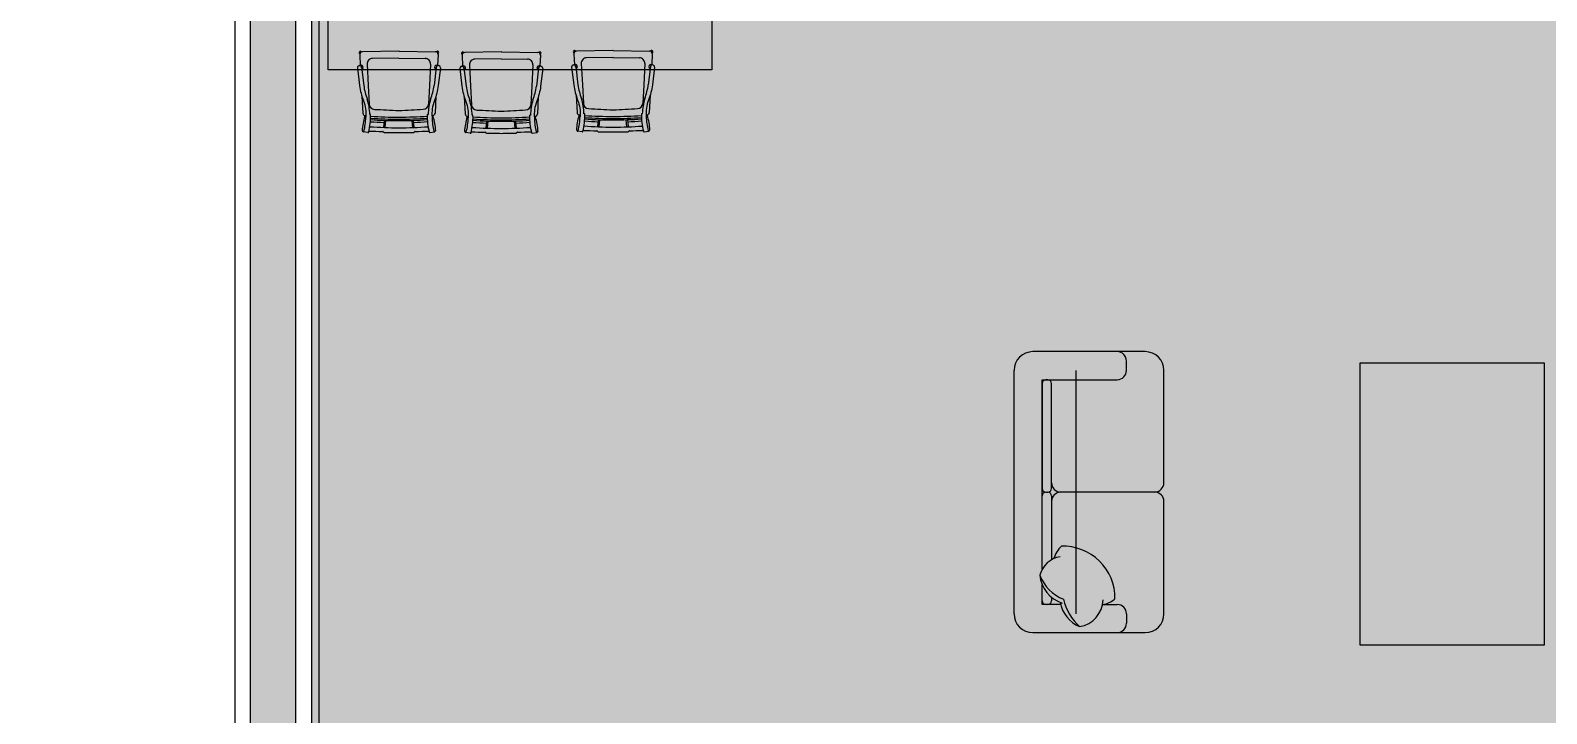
# Model space of a CAD drawing. Header units: millimetres. Extents: x 476571643 to 477489869, y 4620928210 to 4621294454.
# Drawn here: x 477215731 to 477222410, y 4621124761 to 4621127771 of the extents above; entities that cross this region are included whole.
import ezdxf

# ---------------------------------------------------------------- set-up
doc = ezdxf.new("R2010")
doc.units = ezdxf.units.MM
doc.header["$MEASUREMENT"] = 0
for name, color, linetype, lineweight in [('2D Drafting - General_Pen_No__1_Pen_No__7', 7, 'Continuous', 0), ('2D Drafting - General_Pen_No__250_Pen_No__7_Pen_No__7', 7, 'Continuous', 0), ('G-Anno-Nplt_Pen_No__151', 151, 'Continuous', 0), ('G-Anno-Nplt_Pen_No__4', 7, 'Continuous', 0), ('New_0_Pen_No__7', 7, 'Continuous', 0), ('New_reg_nak_Pen_No__7', 7, 'Continuous', 0), ('zoma_Pen_No__142', 142, 'Continuous', 0), ('zoma_Pen_No__5_Pen_No__5', 5, 'Continuous', 0)]:
    doc.layers.add(name, color=color, linetype=linetype, lineweight=lineweight)
doc.layers.add('zoma', color=7, linetype='Continuous')
doc.styles.add('GENERATED_STYLE_2', font='arial.ttf')
doc.dimstyles.new('GENERATED_STYLE__7', dxfattribs={"dimtxt": 200, "dimasz": 64.421331, "dimexe": 0.18, "dimexo": 3, "dimgap": 0.09, "dimtad": 1, "dimlfac": 0.001, "dimzin": 0, "dimdsep": 46, "dimtxsty": 'GENERATED_STYLE_2', "dimblk": 'ARROWHEAD_2', "dimblk1": 'ARROWHEAD_2', "dimblk2": 'ARROWHEAD_2', "dimcen": 0.09, "dimclrd": 142, "dimclre": 142, "dimclrt": 142, "dimadec": 0, "dimazin": 0, "dimtfac": 1, "dimtdec": 4, "dimtmove": 0, "dimatfit": 3, "dimfxl": 1, "dimtolj": 1, "dimtzin": 0, "dimarcsym": 0})

# ---------------------------------------------------------------- blocks, each defined once
blk = doc.blocks.new('*D1293', base_point=(476844527.1, 4621385791))
at = {"layer": 'zoma_Pen_No__142', "color": 142, "linetype": 'Continuous', "lineweight": 0, "transparency": 16777216}
for p, q in [((477215005.7, 4621132161), (477215005.7, 4621129061)), ((477214942.1, 4621129061), (477215069.3, 4621129061)), ((477215048.1, 4621129036.5), (477214963.3, 4621129085.5)), ((477215005.7, 4621129061), (477215005.7, 4621128661)), ((477214942.1, 4621128661), (477215069.3, 4621128661)), ((477215048.1, 4621128636.5), (477214963.3, 4621128685.5)), ((477215005.7, 4621128661), (477215005.8, 4621122161))]:
    blk.add_line(p, q, dxfattribs=at)
blk = doc.blocks.new('ARROWHEAD_2')
at = {"color": 0, "linetype": 'Continuous', "lineweight": 0}
for p, q in [((0, 0), (-1, 0)), ((-0.38, -0.66), (0.38, 0.66))]:
    blk.add_line(p, q, dxfattribs=at)
blk = doc.blocks.new('*D1295', base_point=(476844527.1, 4621385791))
at = {"layer": 'zoma_Pen_No__142', "color": 142, "linetype": 'Continuous', "lineweight": 0, "transparency": 16777216}
for p, q in [((477215005.7, 4621129061), (477215005.7, 4621128661)), ((477214942.1, 4621128661), (477215069.3, 4621128661)), ((477215048.1, 4621128636.5), (477214963.3, 4621128685.5)), ((477215005.7, 4621128661), (477215005.8, 4621122161)), ((477215048.1, 4621122136.5), (477214963.4, 4621122185.5))]:
    blk.add_line(p, q, dxfattribs=at)
at = {"layer": 'zoma_Pen_No__142', "color": 142, "lineweight": 0, "transparency": 16777216, "char_height": 200, "attachment_point": 7, "rotation": 90.00052, "style": 'GENERATED_STYLE_2'}
for s, insert in [('\\A1;{\\pql;\\fArial CYR|b0|i0|c204|p34;6.50}', (477214965.7, 4621125145)), ('\\A1;{\\pql;\\fArial CYR|b0|i0|c204|p34;0.40}', (477214965.8, 4621122185.5))]:
    blk.add_mtext(s, dxfattribs=dict(at, insert=insert))
blk = doc.blocks.new('*D1296', base_point=(476844527.1, 4621385791))
at = {"layer": 'zoma_Pen_No__142', "color": 142, "linetype": 'Continuous', "lineweight": 0, "transparency": 16777216}
for p, q in [((477215005.7, 4621128661), (477215005.8, 4621122161)), ((477215048.1, 4621122136.5), (477214963.4, 4621122185.5)), ((477214942.2, 4621122161), (477215069.3, 4621122161)), ((477215005.8, 4621122161), (477215005.8, 4621121761)), ((477214963.4, 4621121785.5), (477215048.1, 4621121736.5)), ((477214942.2, 4621121761), (477215069.3, 4621121761)), ((477215005.8, 4621121761), (477215005.8, 4621121719.6))]:
    blk.add_line(p, q, dxfattribs=at)
blk = doc.blocks.new('*D1297', base_point=(476844527.1, 4621385791))
at = {"layer": 'zoma_Pen_No__142', "color": 142, "linetype": 'Continuous', "lineweight": 0, "transparency": 16777216}
for p, q in [((477214545.2, 4621139506.5), (477214460.4, 4621139555.5)), ((477214502.8, 4621139572.5), (477214502.8, 4621139531)), ((477214439.3, 4621139531), (477214566.4, 4621139531)), ((477214502.8, 4621139531), (477214503, 4621121761)), ((477214460.6, 4621121785.5), (477214545.4, 4621121736.5)), ((477214439.4, 4621121761), (477214566.6, 4621121761)), ((477214503, 4621121761), (477214503, 4621121719.6))]:
    blk.add_line(p, q, dxfattribs=at)
at = {"layer": 'zoma_Pen_No__142', "color": 142, "lineweight": 0, "transparency": 16777216, "insert": (477214462.9, 4621130304.1), "char_height": 200, "attachment_point": 7, "rotation": 90.00052, "style": 'GENERATED_STYLE_2'}
blk.add_mtext('\\A1;{\\pql;\\fArial CYR|b0|i0|c204|p34;17.77}', dxfattribs=at)
blk = doc.blocks.new('*D1322', base_point=(476844527.1, 4621385791))
at = {"layer": 'zoma_Pen_No__142', "color": 142, "linetype": 'Continuous', "lineweight": 0, "transparency": 16777216}
for p, q in [((477240423.4, 4621139436.6), (477240338.7, 4621139485.5)), ((477240444.6, 4621139461), (477240317.5, 4621139461)), ((477240381, 4621121761), (477240381, 4621139461)), ((477240338.7, 4621121785.5), (477240423.4, 4621121736.6)), ((477240444.6, 4621121761), (477240317.5, 4621121761)), ((477240381, 4621121719.6), (477240381, 4621121761))]:
    blk.add_line(p, q, dxfattribs=at)
at = {"layer": 'zoma_Pen_No__142', "color": 142, "lineweight": 0, "transparency": 16777216, "insert": (477240341, 4621130269.1), "char_height": 200, "attachment_point": 7, "rotation": 90, "style": 'GENERATED_STYLE_2'}
blk.add_mtext('\\A1;{\\pql;\\fArial CYR|b0|i0|c204|p34;17.70}', dxfattribs=at)

msp = doc.modelspace()

# ---------------------------------------------------------------- hatches: boundary and pattern name
at = {"layer": '2D Drafting - General_Pen_No__250_Pen_No__7_Pen_No__7', "linetype": 'Continuous', "lineweight": 0}
msp.add_hatch(color=7, dxfattribs=at).paths.add_polyline_path([(477216901.121, 4621128661.035), (477216701.121, 4621128661.035), (477216701.121, 4621122161.035), (477216901.121, 4621122161.035)])
at = {"layer": 'G-Anno-Nplt_Pen_No__151', "linetype": 'Continuous', "lineweight": 0, "true_color": 0x1f2f3f}
msp.add_hatch(color=169, dxfattribs=at).paths.add_polyline_path([(477216971.12, 4621127850.848), (477217371.121, 4621127850.848), (477217371.121, 4621128831.035), (477217171.121, 4621128831.035), (477217171.121, 4621129131.036), (477216971.12, 4621129131.036), (477216971.12, 4621132091.036), (477217171.121, 4621132091.036), (477217171.121, 4621132261.035), (477217171.121, 4621132391.035), (477217371.121, 4621132391.035), (477217371.121, 4621133371.223), (477216971.121, 4621133371.223), (477216971.121, 4621138091.036), (477220471.302, 4621138091.036), (477220471.302, 4621139191.035), (477223531.121, 4621139191.035), (477223531.121, 4621138991.035), (477223531.121, 4621135254.654), (477223601.24, 4621135254.654), (477223601.24, 4621133904.606), (477223531.121, 4621133904.606), (477223531.121, 4621132331.035), (477223231.121, 4621132331.035), (477223231.121, 4621131500.848), (477223631.121, 4621131500.848), (477223631.121, 4621129131.035), (477223531.121, 4621129131.035), (477223531.121, 4621128591.036), (477223631.121, 4621128591.036), (477223631.121, 4621123731.035), (477216971.12, 4621123731.035)])

# ---------------------------------------------------------------- linework, layer by layer
at = {"layer": '2D Drafting - General_Pen_No__1_Pen_No__7', "color": 7, "linetype": 'Continuous', "lineweight": 0, "flags": 128}
msp.add_lwpolyline([(477216701.121, 4621122161.035), (477216701.121, 4621128661.035), (477217001.121, 4621128661.035), (477217001.121, 4621122161.035)], close=True, dxfattribs=at)
at = {"layer": 'G-Anno-Nplt_Pen_No__4', "color": 7, "linetype": 'Continuous', "lineweight": 0, "flags": 128}
msp.add_lwpolyline([(477216971.12, 4621123731.035), (477216971.12, 4621127850.848), (477217371.121, 4621127850.848), (477217371.121, 4621128831.035), (477217171.121, 4621128831.035), (477217171.121, 4621129131.036), (477216971.12, 4621129131.036), (477216971.12, 4621132091.036), (477217171.121, 4621132091.036), (477217171.121, 4621132261.035), (477217171.121, 4621132391.035), (477217371.121, 4621132391.035), (477217371.121, 4621133371.223), (477216971.121, 4621133371.223), (477216971.121, 4621138091.036)], dxfattribs=at)
at = {"layer": 'New_0_Pen_No__7', "color": 7, "linetype": 'Continuous', "lineweight": 0}
for p, q in [((477217181.752, 4621127663.568), (477217184.285, 4621127615.954)), ((477217353.869, 4621127679.29), (477217193.688, 4621127676.387)), ((477217354.937, 4621127679.29), (477217515.121, 4621127676.567)), ((477217527.072, 4621127663.762), (477217524.592, 4621127616.144)), ((477217632.629, 4621127660.584), (477217635.162, 4621127612.969)), ((477217804.746, 4621127676.306), (477217644.566, 4621127673.403)), ((477217805.815, 4621127676.306), (477217965.998, 4621127673.583)), ((477217977.949, 4621127660.778), (477217975.47, 4621127613.16)), ((477218125.31, 4621127666.553), (477218127.842, 4621127618.938)), ((477218297.426, 4621127682.274), (477218137.246, 4621127679.372)), ((477218298.495, 4621127682.275), (477218458.678, 4621127679.552)), ((477218470.629, 4621127666.746), (477218468.15, 4621127619.129)), ((477217189.969, 4621127608.267), (477217199.374, 4621127527.634)), ((477217195.215, 4621127602.474), (477217194.115, 4621127601.556)), ((477217214.061, 4621127621.111), (477217219.033, 4621127527.645)), ((477217354.527, 4621127648.861), (477217237.934, 4621127646.749)), ((477217353.458, 4621127648.861), (477217470.053, 4621127646.879)), ((477217493.955, 4621127621.268), (477217489.088, 4621127527.796)), ((477217518.917, 4621127608.452), (477217509.602, 4621127527.808)), ((477217513.677, 4621127602.653), (477217514.778, 4621127601.735)), ((477217640.846, 4621127605.283), (477217650.251, 4621127524.65)), ((477217646.093, 4621127599.49), (477217644.992, 4621127598.571)), ((477217664.938, 4621127618.126), (477217669.91, 4621127524.661)), ((477217805.404, 4621127645.877), (477217688.811, 4621127643.764)), ((477217804.336, 4621127645.876), (477217920.931, 4621127643.894)), ((477217944.832, 4621127618.283), (477217939.965, 4621127524.812)), ((477217969.794, 4621127605.467), (477217960.48, 4621127524.824)), ((477217964.554, 4621127599.668), (477217965.655, 4621127598.751)), ((477218133.527, 4621127611.252), (477218142.931, 4621127530.618)), ((477218138.773, 4621127605.459), (477218137.673, 4621127604.54)), ((477218157.619, 4621127624.095), (477218162.59, 4621127530.629)), ((477218298.085, 4621127651.846), (477218181.492, 4621127649.733)), ((477218297.016, 4621127651.845), (477218413.611, 4621127649.863)), ((477218437.513, 4621127624.252), (477218432.646, 4621127530.781)), ((477218462.474, 4621127611.436), (477218453.16, 4621127530.792)), ((477218457.234, 4621127605.637), (477218458.336, 4621127604.72)), ((477217219.033, 4621127527.645), (477217223.382, 4621127445.892)), ((477217489.088, 4621127527.796), (477217484.831, 4621127446.038)), ((477217669.91, 4621127524.661), (477217674.259, 4621127442.908)), ((477217939.965, 4621127524.812), (477217935.708, 4621127443.054)), ((477218162.59, 4621127530.629), (477218166.939, 4621127448.876)), ((477218432.646, 4621127530.781), (477218428.389, 4621127449.023)), ((477217191.501, 4621127480.295), (477217195.466, 4621127405.758)), ((477217517.528, 4621127480.477), (477217513.647, 4621127405.936)), ((477217642.378, 4621127477.31), (477217646.343, 4621127402.774)), ((477217968.405, 4621127477.493), (477217964.524, 4621127402.952)), ((477218135.059, 4621127483.279), (477218139.023, 4621127408.742)), ((477218461.086, 4621127483.461), (477218457.204, 4621127408.92)), ((477217228.105, 4621127400.418), (477217226.072, 4621127400.43)), ((477217481.013, 4621127400.56), (477217483.047, 4621127400.574)), ((477217678.982, 4621127397.434), (477217676.949, 4621127397.446)), ((477217931.891, 4621127397.576), (477217933.924, 4621127397.59)), ((477218171.663, 4621127403.402), (477218169.629, 4621127403.414)), ((477218424.571, 4621127403.544), (477218426.604, 4621127403.558)), ((477217192.583, 4621127328.494), (477217196.26, 4621127327.563)), ((477217196.187, 4621127327.271), (477217196.26, 4621127327.563)), ((477217218.026, 4621127320.832), (477217196.865, 4621127323.32)), ((477217286.755, 4621127322.575), (477217285.489, 4621127324.199)), ((477217287.633, 4621127343.109), (477217290.469, 4621127374.399)), ((477217293.718, 4621127342.809), (477217296.562, 4621127374.19)), ((477217415.465, 4621127342.877), (477217412.585, 4621127374.255)), ((477217421.55, 4621127343.184), (477217418.678, 4621127374.471)), ((477217422.451, 4621127322.651), (477217423.714, 4621127324.276)), ((477217491.182, 4621127320.985), (477217512.34, 4621127323.497)), ((477217516.616, 4621127328.675), (477217512.94, 4621127327.74)), ((477217513.014, 4621127327.449), (477217512.94, 4621127327.74)), ((477217643.46, 4621127325.509), (477217647.138, 4621127324.578)), ((477217647.064, 4621127324.287), (477217647.138, 4621127324.578)), ((477217668.903, 4621127317.848), (477217647.743, 4621127320.336)), ((477217737.632, 4621127319.591), (477217736.367, 4621127321.215)), ((477217738.51, 4621127340.125), (477217741.347, 4621127371.414)), ((477217744.595, 4621127339.825), (477217747.44, 4621127371.206)), ((477217866.342, 4621127339.893), (477217863.463, 4621127371.271)), ((477217872.427, 4621127340.2), (477217869.556, 4621127371.486)), ((477217873.328, 4621127319.667), (477217874.592, 4621127321.292)), ((477217942.059, 4621127318.001), (477217963.217, 4621127320.513)), ((477217967.493, 4621127325.691), (477217963.817, 4621127324.756)), ((477217963.891, 4621127324.465), (477217963.817, 4621127324.756)), ((477218136.141, 4621127331.478), (477218139.818, 4621127330.547)), ((477218139.744, 4621127330.256), (477218139.818, 4621127330.547)), ((477218161.584, 4621127323.817), (477218140.423, 4621127326.304)), ((477218230.313, 4621127325.559), (477218229.047, 4621127327.183)), ((477218231.191, 4621127346.094), (477218234.027, 4621127377.383)), ((477218237.276, 4621127345.793), (477218240.12, 4621127377.174)), ((477218359.023, 4621127345.861), (477218356.143, 4621127377.239)), ((477218365.107, 4621127346.169), (477218362.236, 4621127377.455)), ((477218366.008, 4621127325.635), (477218367.272, 4621127327.261)), ((477218434.739, 4621127323.97), (477218455.897, 4621127326.481)), ((477218460.174, 4621127331.659), (477218456.497, 4621127330.724)), ((477218456.571, 4621127330.433), (477218456.497, 4621127330.724)), ((477220641.915, 4621126355.634), (477220146.915, 4621126355.634)), ((477220335.896, 4621126273.134), (477220335.896, 4621125200.634)), ((477220559.415, 4621126273.134), (477220559.415, 4621126314.384)), ((477220559.415, 4621126273.134), (477220559.415, 4621126314.384)), ((477220724.415, 4621125778.134), (477220724.415, 4621126273.134)), ((477220188.165, 4621125397.288), (477220188.165, 4621126231.884)), ((477220188.165, 4621125397.288), (477220188.165, 4621126231.884)), ((477220188.165, 4621126231.884), (477220518.165, 4621126231.884)), ((477220188.165, 4621126231.884), (477220518.165, 4621126231.884)), ((477220188.165, 4621126215.384), (477220188.165, 4621125753.384)), ((477220212.915, 4621126231.884), (477220204.665, 4621126231.884)), ((477220229.415, 4621125753.384), (477220229.415, 4621126215.384)), ((477220188.165, 4621125397.288), (477220188.165, 4621125720.384)), ((477220204.665, 4621125736.884), (477220212.915, 4621125736.884)), ((477220204.665, 4621125736.884), (477220212.915, 4621125736.884)), ((477220229.415, 4621125720.384), (477220229.415, 4621125438.824)), ((477220683.165, 4621125736.884), (477220270.665, 4621125736.884)), ((477220724.415, 4621125200.634), (477220724.415, 4621125695.634)), ((477220188.165, 4621125258.384), (477220188.165, 4621125328.663)), ((477220188.165, 4621125241.884), (477220188.165, 4621125328.663)), ((477220229.415, 4621125273.363), (477220229.415, 4621125258.384)), ((477220269.231, 4621125241.884), (477220188.165, 4621125241.884)), ((477220212.915, 4621125241.884), (477220204.665, 4621125241.884)), ((477220454.254, 4621125241.884), (477220518.165, 4621125241.884)), ((477220559.415, 4621125200.634), (477220559.415, 4621125159.384)), ((477220146.915, 4621125118.134), (477220641.915, 4621125118.134))]:
    msp.add_line(p, q, dxfattribs=at)
for points in [[(477217043.289, 4621128442.809), (477218733.527, 4621128442.809), (477218733.527, 4621127597.349), (477217043.289, 4621127597.349)], [(477221587.008, 4621125064.541), (477222400.755, 4621125064.541), (477222400.755, 4621126305.246), (477221587.008, 4621126305.246)]]:
    msp.add_lwpolyline(points, close=True, dxfattribs=at)
for points in [[(477217171.83, 4621127606.152), (477217180.99, 4621127527.624)], [(477217537.057, 4621127606.357), (477217527.986, 4621127527.818)], [(477217622.708, 4621127603.168), (477217631.867, 4621127524.64)], [(477217987.935, 4621127603.372), (477217978.864, 4621127524.834)], [(477218115.388, 4621127609.136), (477218124.547, 4621127530.608)], [(477218480.615, 4621127609.341), (477218471.544, 4621127530.803)], [(477220064.415, 4621125200.634), (477220064.415, 4621126273.134)]]:
    msp.add_lwpolyline(points, dxfattribs=at)
for points in [[(477217180.432, 4621127615.33), (477217182.754, 4621127615.663, 0.08130171), (477217188.096, 4621127617.344)], [(477217528.445, 4621127615.525), (477217526.123, 4621127615.856, -0.08130171), (477217520.779, 4621127617.53)], [(477217631.31, 4621127612.346), (477217633.631, 4621127612.679, 0.08130171), (477217638.973, 4621127614.36)], [(477217979.323, 4621127612.541), (477217977, 4621127612.871, -0.08130171), (477217971.657, 4621127614.546)], [(477218123.99, 4621127618.314), (477218126.312, 4621127618.648, 0.08130171), (477218131.654, 4621127620.328)], [(477218472.003, 4621127618.509), (477218469.681, 4621127618.84, -0.08130171), (477218464.337, 4621127620.515)], [(477217181.045, 4621127527.624, 0.05838097), (477217198.217, 4621127460.944, -0.11288216), (477217208.761, 4621127388.154)], [(477217527.931, 4621127527.818, -0.05838097), (477217510.834, 4621127461.119, 0.11288216), (477217500.371, 4621127388.318)], [(477217631.923, 4621127524.64, 0.05838097), (477217649.094, 4621127457.959, -0.11288216), (477217659.639, 4621127385.17)], [(477217978.808, 4621127524.834, -0.05838097), (477217961.711, 4621127458.135, 0.11288216), (477217951.248, 4621127385.333)], [(477218124.603, 4621127530.608, 0.05838097), (477218141.774, 4621127463.928, -0.11288216), (477218152.319, 4621127391.139)], [(477218471.488, 4621127530.803, -0.05838097), (477218454.392, 4621127464.103, 0.11288216), (477218443.929, 4621127391.302)]]:
    msp.add_lwpolyline(points, format="xyb", dxfattribs=at)
for centre, radius, start, end in [((477217184.999, 4621127672.511), 6.087, 32.5639935, 241.5190071), ((477217193.909, 4621127664.215), 12.174, 91.0381127, 183.0448901), ((477217354.42, 4621127648.859), 30.436, 89.0260895, 91.038119), ((477217354.406, 4621127673.212), 6.087, 89.0259399, 91.0379691), ((477217514.914, 4621127664.395), 12.174, 357.0193135, 89.0260833), ((477217523.814, 4621127672.701), 6.087, 298.5451923, 147.5002026), ((477217635.877, 4621127669.527), 6.087, 32.5639846, 241.5190165), ((477217644.786, 4621127661.231), 12.174, 91.038116, 183.0448868), ((477217805.297, 4621127645.875), 30.436, 89.0260895, 91.038119), ((477217805.284, 4621127670.227), 6.087, 89.0259398, 91.0379692), ((477217965.791, 4621127661.411), 12.174, 357.0193071, 89.0260858), ((477217974.692, 4621127669.717), 6.087, 298.5451835, 147.5002119), ((477218128.557, 4621127675.496), 6.087, 32.5639931, 241.5190075), ((477218137.467, 4621127667.199), 12.174, 91.0381148, 183.0448838), ((477218297.978, 4621127651.844), 30.436, 89.0260895, 91.038119), ((477218297.964, 4621127676.196), 6.087, 89.0261892, 91.0382191), ((477218458.472, 4621127667.379), 12.174, 357.0193135, 89.0260833), ((477218467.372, 4621127675.686), 6.087, 298.5451834, 147.5002115), ((477217181.022, 4621127606.157), 9.192, 0.0320975, 180.032096), ((477217187.987, 4621127608.153), 9.192, 321.84914, 89.3204732), ((477217191.904, 4621127600.06), 1.085, 75.8327303, 160.1719005), ((477217192.707, 4621127603.242), 2.196, 255.8327222, 309.8569436), ((477217238.375, 4621127622.404), 24.348, 91.0381141, 183.0448886), ((477217469.64, 4621127622.534), 24.348, 357.019312, 89.0260851), ((477217520.899, 4621127608.339), 9.192, 90.7437259, 218.2150603), ((477217516.184, 4621127603.423), 2.196, 230.2072374, 284.2314596), ((477217516.991, 4621127600.242), 1.085, 19.892345, 104.2314756), ((477217527.865, 4621127606.351), 9.192, 0.0320967, 180.0321025), ((477217631.9, 4621127603.173), 9.192, 0.0320967, 180.0321025), ((477217638.864, 4621127605.168), 9.192, 321.849144, 89.3204717), ((477217642.781, 4621127597.076), 1.085, 75.8327261, 160.1719069), ((477217643.585, 4621127600.258), 2.196, 255.8327431, 309.8569749), ((477217689.253, 4621127619.42), 24.348, 91.0381141, 183.0448864), ((477217920.517, 4621127619.549), 24.348, 357.0193114, 89.0260835), ((477217971.776, 4621127605.355), 9.192, 90.7437255, 218.2150575), ((477217967.061, 4621127600.439), 2.196, 230.2072263, 284.2314715), ((477217967.868, 4621127597.258), 1.085, 19.8922924, 104.2314634), ((477217978.743, 4621127603.367), 9.192, 0.0321025, 180.0320967), ((477218124.58, 4621127609.141), 9.192, 0.0321025, 180.0320967), ((477218131.545, 4621127611.137), 9.192, 321.849142, 89.3204713), ((477218135.462, 4621127603.044), 1.085, 75.8327536, 160.1718772), ((477218136.265, 4621127606.226), 2.196, 255.8327229, 309.856943), ((477218181.933, 4621127625.388), 24.348, 91.0381132, 183.0448874), ((477218413.197, 4621127625.518), 24.348, 357.019312, 89.0260851), ((477218464.456, 4621127611.323), 9.192, 90.7437274, 218.2150561), ((477218459.742, 4621127606.407), 2.196, 230.2072577, 284.2314915), ((477218460.548, 4621127603.226), 1.085, 19.8922632, 104.2314926), ((477218471.423, 4621127609.336), 9.192, 0.0321025, 180.0320967), ((477217474.197, 4621127567.566), 277.599, 188.2704427, 201.123502), ((477217234.735, 4621127567.431), 277.599, 338.9406967, 351.7937559), ((477217925.074, 4621127564.581), 277.599, 188.2704427, 201.123502), ((477217685.612, 4621127564.447), 277.599, 338.9406968, 351.7937562), ((477218417.754, 4621127570.55), 277.599, 188.270443, 201.1235021), ((477218178.292, 4621127570.416), 277.599, 338.9406967, 351.7937559), ((477216962.173, 4621127392.289), 264.024, 1.7668975, 16.5562441), ((477217746.954, 4621127392.729), 264.024, 163.5079547, 178.2973014), ((477217413.051, 4621127389.305), 264.024, 1.7668975, 16.5562441), ((477218197.832, 4621127389.745), 264.024, 163.5079547, 178.2973013), ((477217905.731, 4621127395.274), 264.024, 1.7668975, 16.5562441), ((477218690.512, 4621127395.713), 264.024, 163.5079547, 178.2973012), ((477217469.95, 4621127312.241), 277.843, 163.2480751, 176.6466469), ((477217207.623, 4621127406.405), 12.174, 183.0448866, 261.8953265), ((477216929.775, 4621127394.594), 279.06, 345.6837993, 358.677654), ((477217206.813, 4621127391.446), 3.044, 86.9595727, 163.2480906), ((477218436.105, 4621150535.206), 23173.34, 266.9595631, 266.9649441), ((477216950.936, 4621127392.107), 279.06, 345.6837993, 1.3404652), ((477217247.696, 4621127447.185), 24.348, 183.0448896, 267.0544818), ((477217228.094, 4621127398.592), 1.826, 1.3404674, 89.6646227), ((477217353.591, 4621129128.314), 1739.833, 265.9263385, 274.1378604), ((477218435.674, 4621150535.198), 23142.905, 267.0544824, 267.3206721), ((477216246.669, 4621150533.972), 23142.905, 272.7435263, 273.009716), ((477217460.515, 4621127447.305), 24.348, 273.0097166, 357.0193106), ((477217758.191, 4621127392.559), 279.06, 178.7237334, 194.3803995), ((477217481.026, 4621127398.734), 1.826, 90.3995698, 178.7236964), ((477216247.098, 4621150533.98), 23173.34, 273.0992397, 273.1046206), ((477217779.349, 4621127395.07), 279.06, 181.3865448, 194.3803995), ((477217502.316, 4621127391.612), 3.044, 16.8161301, 93.104628), ((477217501.489, 4621127406.569), 12.174, 278.1688724, 357.0193137), ((477217239.267, 4621127312.112), 277.843, 3.417552, 16.8161237), ((477217920.827, 4621127309.257), 277.843, 163.2480752, 176.6466469), ((477217658.5, 4621127403.42), 12.174, 183.0448866, 261.8953268), ((477217380.653, 4621127391.61), 279.06, 345.6837993, 358.677654), ((477217657.69, 4621127388.462), 3.044, 86.9595832, 163.2480791), ((477218886.983, 4621150532.222), 23173.34, 266.9595631, 266.9649441), ((477217401.814, 4621127389.122), 279.06, 345.6837994, 1.3404654), ((477217698.573, 4621127444.201), 24.348, 183.0448864, 267.0544828), ((477217678.972, 4621127395.608), 1.826, 1.340489, 89.6646292), ((477217804.469, 4621129125.33), 1739.833, 265.9263385, 274.1378604), ((477218886.551, 4621150532.214), 23142.905, 267.0544829, 267.3206726), ((477216697.546, 4621150530.988), 23142.905, 272.7435263, 273.009716), ((477217911.393, 4621127444.32), 24.348, 273.0097155, 357.0193116), ((477218209.069, 4621127389.575), 279.06, 178.7237336, 194.3803995), ((477217931.903, 4621127395.75), 1.826, 90.3995575, 178.7237404), ((477216697.975, 4621150530.996), 23173.34, 273.0992398, 273.1046207), ((477218230.227, 4621127392.086), 279.06, 181.3865446, 194.3803994), ((477217953.193, 4621127388.628), 3.044, 16.8161389, 93.1046192), ((477217952.366, 4621127403.585), 12.174, 278.1688726, 357.0193138), ((477217690.145, 4621127309.128), 277.843, 3.4175518, 16.8161237), ((477218413.508, 4621127315.226), 277.843, 163.2480752, 176.6466469), ((477218151.18, 4621127409.389), 12.174, 183.0448868, 261.8953264), ((477217873.333, 4621127397.579), 279.06, 345.6837994, 358.6776543), ((477218150.37, 4621127394.431), 3.044, 86.9595676, 163.2480715), ((477219379.653, 4621150538.191), 23173.34, 266.9595876, 266.9649686), ((477217894.494, 4621127395.091), 279.06, 345.6837993, 1.3404652), ((477218191.253, 4621127450.17), 24.348, 183.0448863, 267.0544828), ((477218171.652, 4621127401.576), 1.826, 1.3404467, 89.6646434), ((477218297.149, 4621129131.299), 1748.964, 265.9435479, 274.120651), ((477218297.149, 4621129131.299), 1739.833, 265.9263383, 274.1378602), ((477219379.231, 4621150538.183), 23142.905, 267.0544829, 267.3206726), ((477217190.226, 4621150536.956), 23142.905, 272.7435263, 273.009716), ((477218404.073, 4621127450.289), 24.348, 273.0097157, 357.0193139), ((477218701.749, 4621127395.543), 279.06, 178.7237336, 194.3803995), ((477218424.584, 4621127401.718), 1.826, 90.3995556, 178.7237404), ((477217190.656, 4621150536.964), 23173.34, 273.0992397, 273.1046206), ((477218722.907, 4621127398.055), 279.06, 181.3865446, 194.3803995), ((477218445.873, 4621127394.596), 3.044, 16.8161112, 93.1046237), ((477218445.047, 4621127409.553), 12.174, 278.1688753, 357.0193108), ((477218182.825, 4621127315.097), 277.843, 3.417552, 16.8161237), ((477217198.783, 4621127325.683), 3.044, 148.5474158, 230.9361986), ((477217197.22, 4621127326.343), 3.044, 263.2950067, 345.6837957), ((477217218.381, 4621127323.855), 3.044, 263.2950077, 345.6837956), ((477217768.163, 4621150540.821), 23220.515, 268.6528026, 268.8031658), ((477217355.268, 4621129096.81), 1755.051, 265.7841057, 274.1727862), ((477217353.591, 4621129128.314), 1764.182, 265.9494864, 267.9227103), ((477217353.591, 4621129128.314), 1755.051, 265.9494858, 274.1147132), ((477217353.591, 4621129128.314), 1748.964, 265.9435477, 274.1206508), ((477217283.089, 4621127322.328), 3.044, 37.9265727, 88.8031617), ((477217289.156, 4621127324.446), 3.044, 217.9265775, 268.8323414), ((477217762.284, 4621150537.096), 23220.515, 268.8323385, 268.9940127), ((477216920.91, 4621150536.625), 23220.515, 271.0701857, 271.2318599), ((477217353.591, 4621129128.314), 1764.182, 272.1414893, 274.1147133), ((477217420.048, 4621127324.519), 3.044, 271.2318692, 322.1376103), ((477217426.117, 4621127322.408), 3.044, 91.2610467, 142.1376131), ((477216915.027, 4621150540.343), 23220.515, 271.2610327, 271.4113959), ((477217490.823, 4621127324.008), 3.044, 194.3803996, 276.7691939), ((477217511.981, 4621127326.519), 3.044, 194.3804059, 276.7691867), ((477217510.419, 4621127325.858), 3.044, 309.1279966, 31.5167875), ((477217649.661, 4621127322.699), 3.044, 148.5474059, 230.9362056), ((477217648.098, 4621127323.359), 3.044, 263.2950114, 345.6838138), ((477217669.259, 4621127320.871), 3.044, 263.2950067, 345.6837957), ((477218219.041, 4621150537.836), 23220.515, 268.6528017, 268.8031649), ((477217806.145, 4621129093.825), 1755.051, 265.7841055, 274.172786), ((477217804.469, 4621129125.33), 1764.182, 265.9494856, 267.9227095), ((477217804.469, 4621129125.33), 1755.051, 265.9494858, 274.1147132), ((477217804.469, 4621129125.33), 1748.964, 265.9435479, 274.120651), ((477217733.966, 4621127319.344), 3.044, 37.926594, 88.8031758), ((477217740.033, 4621127321.461), 3.044, 217.9265841, 268.832336), ((477218213.162, 4621150534.112), 23220.515, 268.8323385, 268.9940127), ((477217371.788, 4621150533.64), 23220.515, 271.0701857, 271.2318599), ((477217804.469, 4621129125.33), 1764.182, 272.1414893, 274.1147133), ((477217870.925, 4621127321.535), 3.044, 271.231861, 322.1376185), ((477217876.995, 4621127319.424), 3.044, 91.2610264, 142.1375981), ((477217365.904, 4621150537.358), 23220.515, 271.2610336, 271.4113968), ((477217941.7, 4621127321.024), 3.044, 194.3804055, 276.7691871), ((477217962.858, 4621127323.535), 3.044, 194.3804091, 276.7691844), ((477217961.296, 4621127322.874), 3.044, 309.1279971, 31.5167869), ((477218142.341, 4621127328.668), 3.044, 148.5474135, 230.9362025), ((477218140.778, 4621127329.327), 3.044, 263.2950067, 345.6837957), ((477218161.939, 4621127326.839), 3.044, 263.2950081, 345.6837952), ((477218711.721, 4621150543.805), 23220.515, 268.6528026, 268.8031658), ((477218298.826, 4621129099.794), 1755.051, 265.7841057, 274.1727862), ((477218297.149, 4621129131.299), 1764.182, 265.9494856, 267.9227095), ((477218297.149, 4621129131.299), 1755.051, 265.9494858, 274.1147132), ((477218226.646, 4621127325.313), 3.044, 37.9265792, 88.8031552), ((477218232.713, 4621127327.43), 3.044, 217.9265843, 268.8323358), ((477218705.842, 4621150540.08), 23220.515, 268.8323394, 268.9940136), ((477217864.468, 4621150539.609), 23220.515, 271.0701857, 271.2318599), ((477218297.149, 4621129131.299), 1764.182, 272.1414893, 274.1147133), ((477218363.606, 4621127327.503), 3.044, 271.2318612, 322.1376183), ((477218369.675, 4621127325.393), 3.044, 91.2610385, 142.1376213), ((477217858.585, 4621150543.327), 23220.515, 271.2610327, 271.4113959), ((477218434.38, 4621127326.992), 3.044, 194.3803968, 276.7691958), ((477218455.539, 4621127329.504), 3.044, 194.3803963, 276.7691972), ((477218453.977, 4621127328.842), 3.044, 309.1279944, 31.5167896), ((477220146.915, 4621126273.134), 82.5, 90, 180), ((477220518.165, 4621126314.384), 41.25, 0, 90), ((477220518.165, 4621126314.384), 41.25, 0, 90), ((477220641.915, 4621126273.134), 82.5, 0, 90), ((477220518.165, 4621126273.134), 41.25, 270, 0), ((477220518.165, 4621126273.134), 41.25, 270, 0), ((477220204.665, 4621126215.384), 16.5, 90, 180), ((477220212.915, 4621126215.384), 16.5, 0, 90), ((477220204.665, 4621125753.384), 16.5, 180, 270), ((477220204.665, 4621125720.384), 16.5, 90, 180), ((477220212.915, 4621125753.384), 16.5, 270, 0), ((477220212.915, 4621125720.384), 16.5, 0, 90), ((477220270.665, 4621125778.134), 41.25, 180, 270), ((477220270.665, 4621125695.634), 41.25, 90, 180), ((477220682.488, 4621125778.812), 41.933, 270.9259714, 359.074028), ((477220683.165, 4621125695.634), 41.25, 0, 90), ((477220282.245, 4621125345.107), 107.582, 97.7680207, 165.8936052), ((477220367.608, 4621125405.468), 133.429, 135.5055255, 163.2207209), ((477220279.298, 4621125269.631), 229.452, 359.421067, 91.7149843), ((477220348.878, 4621125434.433), 182.245, 200.2593797, 248.4317463), ((477220317.938, 4621125382.429), 140.47, 184.5331775, 252.7286369), ((477220204.665, 4621125258.384), 16.5, 180, 270), ((477220212.915, 4621125258.384), 16.5, 270, 0), ((477220410.546, 4621125278.432), 145.965, 190.6386662, 246.6848489), ((477220516.901, 4621125322.019), 241.848, 193.6491604, 227.2632286), ((477220332.481, 4621125267.07), 124.351, 279.3928452, 357.9328273), ((477220444.005, 4621125334.608), 93.376, 276.29025, 313.8883992), ((477220146.915, 4621125200.634), 82.5, 180, 270), ((477220518.165, 4621125200.634), 41.25, 0, 90), ((477220641.915, 4621125200.634), 82.5, 270, 0), ((477220518.165, 4621125159.384), 41.25, 270, 0)]:
    msp.add_arc(centre, radius, start, end, dxfattribs=at)
at = {"layer": 'New_reg_nak_Pen_No__7', "color": 7, "linetype": 'Continuous', "lineweight": 0, "flags": 128}
msp.add_lwpolyline([(477223601.121, 4621139461.035), (477223601.121, 4621139531.035), (477216631.12, 4621139531.035), (477216631.38, 4621121761.035), (477216701.121, 4621121761.035)], dxfattribs=at)
at = {"layer": 'zoma_Pen_No__5_Pen_No__5', "color": 5, "linetype": 'Continuous', "lineweight": 0}
msp.add_line((477216901.121, 4621118251.439), (477216901.121, 4621142962.245), dxfattribs=at)

# ---------------------------------------------------------------- dimensions: what is measured, and where the dimension line sits
at = {"layer": 'zoma', "color": 142, "linetype": 'Continuous', "lineweight": 0}
for base, p1, p2, angle, picture, middle, turn in [((477214502.988, 4621121761.016), (477216631.12, 4621139531.035), (477216701.121, 4621121761.035), 270.0005172, '*D1297', (477214362.908, 4621130640.073), 90.0005172), ((477240381.044, 4621139461.033), (477237871.046, 4621121761.035), (477214556.422, 4621139461.033), 90, '*D1322', (477240241.044, 4621130605.092), 90), ((477215005.701, 4621128661.017), (477217001.121, 4621129061.035), (477217001.121, 4621128661.035), 270.0005172, '*D1293', (477214865.695, 4621129345.278), 90.0005172), ((477215005.76, 4621122161.018), (477215005.701, 4621128661.017), (477216901.121, 4621122161.035), 270.0005172, '*D1295', (477214865.731, 4621125404.724), 90.0005172), ((477215005.763, 4621121761.018), (477216901.121, 4621122161.035), (477216901.121, 4621121761.035), 270.0005172, '*D1296', (477214865.757, 4621122445.279), 90.0005172)]:
    dim = msp.add_linear_dim(base=base, p1=p1, p2=p2, angle=angle, dimstyle='GENERATED_STYLE__7', dxfattribs=at)
    dim.commit()
    dim.dimension.update_dxf_attribs({"geometry": picture, "text_midpoint": middle, "dimtype": 160, "text_rotation": turn})

doc.saveas('drawing.dxf')
